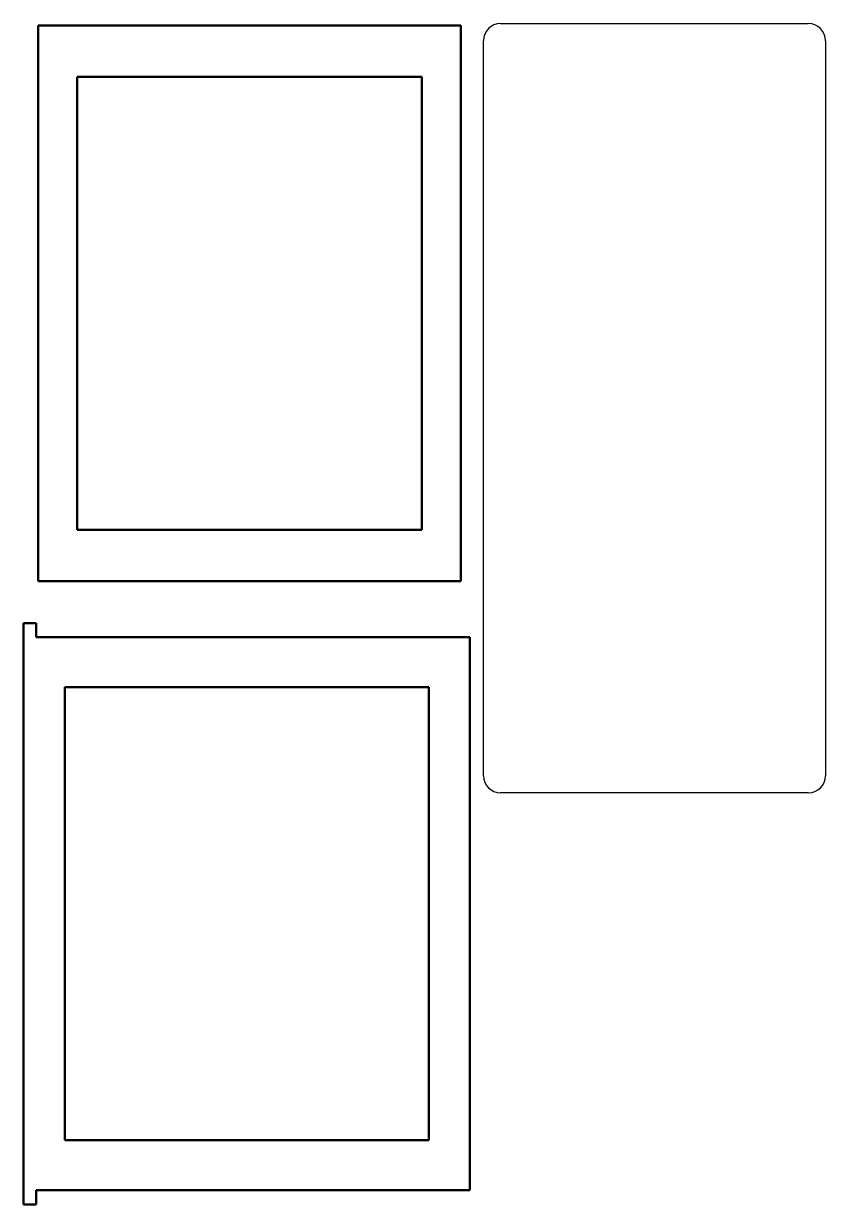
# Model space of a CAD drawing. Header units: millimetres. Extents: x 24 to 212, y -81 to 195.
import ezdxf

# ---------------------------------------------------------------- set-up
doc = ezdxf.new("R2010")
doc.units = ezdxf.units.MM
doc.layers.add('Visible (ISO)', color=7, linetype='Continuous', lineweight=50)

msp = doc.modelspace()

# ---------------------------------------------------------------- linework, layer by layer
at = {"color": 1}
for p, q in [((135.75, 195.29), (207.75, 195.29)), ((131.75, 19.29), (131.75, 191.29)), ((211.75, 191.29), (211.75, 19.29)), ((207.75, 15.29), (135.75, 15.29))]:
    msp.add_line(p, q, dxfattribs=at)
for centre, start, end in [((135.75, 191.29), 90, 180), ((207.75, 191.29), 0, 90), ((135.75, 19.29), 180, 270), ((207.75, 19.29), 270, 0)]:
    msp.add_arc(centre, 4, start, end, dxfattribs=at)
at = {"layer": 'Visible (ISO)', "color": 1}
for p, q in [((27.57, 194.82), (27.57, 64.82)), ((126.45, 194.82), (27.57, 194.82)), ((126.45, 64.82), (126.45, 194.82)), ((36.7, 182.82), (117.33, 182.82)), ((36.7, 76.82), (36.7, 182.82)), ((117.33, 182.82), (117.33, 76.82)), ((117.33, 76.82), (36.7, 76.82)), ((27.57, 64.82), (126.45, 64.82)), ((24.14, 55.01), (24.14, -80.99)), ((27.07, 55.01), (24.14, 55.01)), ((27.07, 51.71), (27.07, 55.01)), ((128.56, 51.71), (27.07, 51.71)), ((128.56, -77.69), (128.56, 51.71)), ((33.78, 40.01), (118.92, 40.01)), ((33.78, -65.99), (33.78, 40.01)), ((118.92, 40.01), (118.92, -65.99)), ((118.92, -65.99), (33.78, -65.99)), ((27.07, -80.99), (27.07, -77.69)), ((27.07, -77.69), (128.56, -77.69)), ((24.14, -80.99), (27.07, -80.99))]:
    msp.add_line(p, q, dxfattribs=at)

doc.saveas('drawing.dxf')
